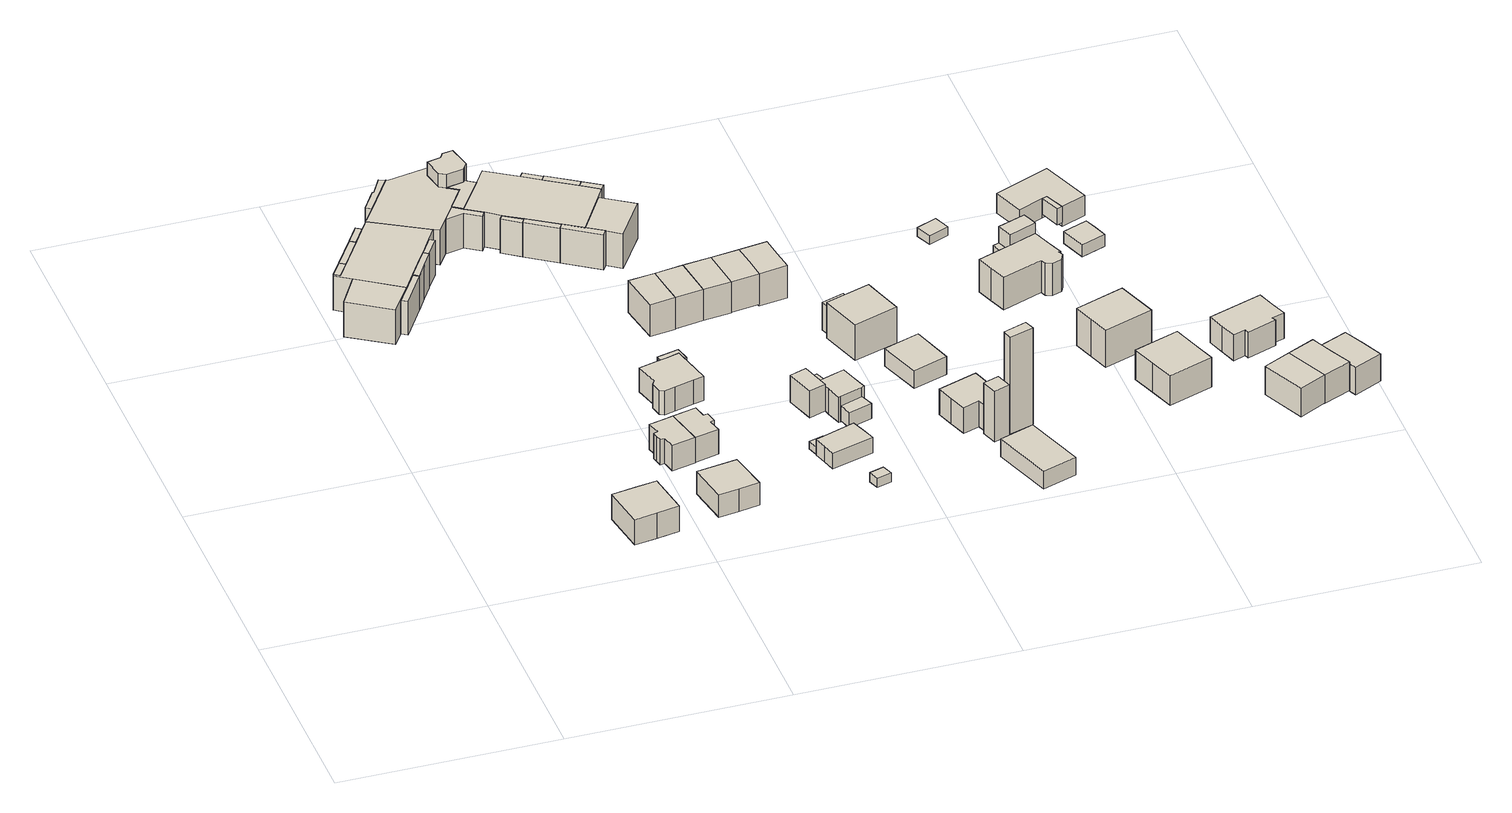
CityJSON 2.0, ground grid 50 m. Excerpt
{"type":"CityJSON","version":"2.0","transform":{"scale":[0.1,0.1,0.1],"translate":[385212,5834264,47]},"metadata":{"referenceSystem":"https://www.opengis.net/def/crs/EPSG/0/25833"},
"CityObjects":{
"building1":{"type":"Building","attributes":{"Gemeindeschluessel":"11000012","BezugspunktDach":"2200","function":"31001_1010","measuredHeight":8.68,"storeysAboveGround":1},"address":[{"country":"Germany","locality":"Berlin","thoroughfareNumber":"20","thoroughfareName":"Wildkanzelweg"}],"geometry":[{"type":"Solid","lod":"1","boundaries":[[[[0,1,2,3,4,5]],[[6,7,8,9,10,11]],[[6,11,5,4]],[[7,6,4,3]],[[8,7,3,2]],[[9,8,2,1]],[[10,9,1,0]],[[11,10,0,5]]]]}]},
"building2":{"type":"Building","attributes":{"Gemeindeschluessel":"11000012","BezugspunktDach":"2200","function":"31001_1010","measuredHeight":7.59,"storeysAboveGround":1},"address":[{"country":"Germany","locality":"Berlin","thoroughfareNumber":"22A","thoroughfareName":"Wildkanzelweg"}],"geometry":[{"type":"Solid","lod":"1","boundaries":[[[[12,13,14,15,16,17,18,19,20,21,22]],[[23,24,25,26,27,28,29,30,31,32,33]],[[23,33,22,21]],[[24,23,21,20]],[[25,24,20,19]],[[26,25,19,18]],[[27,26,18,17]],[[28,27,17,16]],[[29,28,16,15]],[[30,29,15,14]],[[31,30,14,13]],[[32,31,13,12]],[[33,32,12,22]]]]}]},
"building3":{"type":"Building","attributes":{"Gemeindeschluessel":"11000012","BezugspunktDach":"2200","function":"31001_1010","measuredHeight":7.89,"storeysAboveGround":1},"address":[{"country":"Germany","locality":"Berlin","thoroughfareNumber":"20A","thoroughfareName":"Wildkanzelweg"}],"geometry":[{"type":"Solid","lod":"1","boundaries":[[[[34,35,36,37,38,39]],[[40,41,42,43,44,45]],[[40,45,39,38]],[[41,40,38,37]],[[42,41,37,36]],[[43,42,36,35]],[[44,43,35,34]],[[45,44,34,39]]]]}]},
"building4":{"type":"Building","attributes":{"Gemeindeschluessel":"11000012","BezugspunktDach":"2200","function":"51009_1610","measuredHeight":4.99,"storeysAboveGround":0},"address":[{"country":"Germany","locality":"Berlin"}],"geometry":[{"type":"Solid","lod":"1","boundaries":[[[[46,47,48,49,50]],[[51,52,53,54,55]],[[51,55,50,49]],[[52,51,49,48]],[[53,52,48,47]],[[54,53,47,46]],[[55,54,46,50]]]]}]},
"building5":{"type":"Building","attributes":{"Gemeindeschluessel":"11000012","BezugspunktDach":"2200","function":"31001_1010","measuredHeight":7.49,"storeysAboveGround":1},"address":[{"country":"Germany","locality":"Berlin","thoroughfareNumber":"22B","thoroughfareName":"Wildkanzelweg"}],"geometry":[{"type":"Solid","lod":"1","boundaries":[[[[17,16,56,57,58,59,60,61,62,18]],[[63,64,65,66,67,68,69,70,71,72]],[[63,72,18,62]],[[64,63,62,61]],[[65,64,61,60]],[[66,65,60,59]],[[67,66,59,58]],[[68,67,58,57]],[[69,68,57,56]],[[70,69,56,16]],[[71,70,16,17]],[[72,71,17,18]]]]}]},
"building6":{"type":"Building","attributes":{"Gemeindeschluessel":"11000012","function":"31001_3050"},"address":[{"country":"Germany","locality":"Berlin","thoroughfareNumber":"28 (3)","thoroughfareName":"Wildkanzelweg"}],"children":["building6-1","building6-2","building6-3","building6-4","building6-5","building6-6","building6-7","building6-8","building6-9","building6-10","building6-11","building6-12","building6-13","building6-14","building6-15","building6-16","building6-17","building6-18","building6-19","building6-20","building6-21"]},
"building6-1":{"type":"BuildingPart","attributes":{"BezugspunktDach":"2200","measuredHeight":8.82,"storeysAboveGround":3},"parents":["building6"],"geometry":[{"type":"MultiSurface","lod":"1","boundaries":[[[73,74,75,76,77,78,79,80,81,82,83,84,85,86,87,88]],[[89,90,91,92,93,94,95,96,97,98,99,100,101,102,103,104]],[[91,90,86,85]],[[105,106,85,84]],[[92,91,107,108,109]],[[93,92,84,83]],[[95,94,110,111]],[[96,95,81,80]],[[112,113,114,75,74]],[[102,101,115,116,117]],[[103,102,74,73]],[[104,88,87,89]],[[109,108,107,106,105]],[[94,93,83,82]],[[111,110,118,82,81]],[[96,80,79,97]],[[98,97,79,78]],[[99,98,78,77]],[[100,99,77,76]],[[100,76,75,101]],[[117,116,115,114,113,112]],[[104,103,73,88]]]}]},
"building6-2":{"type":"BuildingPart","attributes":{"BezugspunktDach":"2200","measuredHeight":8.81,"storeysAboveGround":3},"parents":["building6"],"geometry":[{"type":"MultiSurface","lod":"1","boundaries":[[[119,120,121,122,123]],[[124,125,126,127,128]],[[124,128,123,122]],[[129,130,124,122,121]],[[126,125,131,132,133,134,121,120]],[[127,126,120,119]],[[128,127,119,123]],[[125,124,130,129]],[[134,133,132,131]]]}]},
"building6-3":{"type":"BuildingPart","attributes":{"BezugspunktDach":"2200","measuredHeight":8.76,"storeysAboveGround":3},"parents":["building6"],"geometry":[{"type":"MultiSurface","lod":"1","boundaries":[[[130,129,135,136,137,138,139,140,141,142,143,144,145,146,147]],[[148,149,150,151,152,153,154,155,156,157,158,159,125,124,160]],[[148,160,147,146]],[[146,161,146,145]],[[149,148,162,163,164]],[[150,149,163,165,166]],[[152,151,167,168]],[[153,152,142,141]],[[155,154,140,139]],[[156,155,169,170]],[[157,156,138,137]],[[158,157,171,158,136]],[[125,159,172,173,131,134,174,135,129]],[[160,124,130,147]],[[164,163,162,161,146,145]],[[166,165,163,145,144]],[[151,150,144,143]],[[168,167,143,142]],[[154,153,141,140]],[[170,169,139,138,175]],[[136,158,171,176]],[[137,176,171,157]],[[159,158,177,136,135,178]],[[174,134,131,173,172]],[[179,124,125,129,130]]]}]},
"building6-4":{"type":"BuildingPart","attributes":{"BezugspunktDach":"2200","measuredHeight":8.8,"storeysAboveGround":3},"parents":["building6"],"geometry":[{"type":"MultiSurface","lod":"1","boundaries":[[[180,181,182,183,184,185]],[[186,187,188,189,190,191]],[[186,191,185,184]],[[187,186,184,183]],[[188,187,183,182]],[[189,188,182,181]],[[191,190,180,185]],[[192,190,189,181,180]]]}]},
"building6-5":{"type":"BuildingPart","attributes":{"BezugspunktDach":"2200","measuredHeight":8.97,"storeysAboveGround":3},"parents":["building6"],"geometry":[{"type":"MultiSurface","lod":"1","boundaries":[[[193,194,195,196,197,198,199]],[[200,201,202,203,89,104,204]],[[205,206,199,198]],[[207,205,200,198,197]],[[89,203,195,194]],[[104,88,87,194,193]],[[206,88,193,199]],[[200,204,206,205]],[[208,201,200,205,207]],[[202,201,209,197,196]],[[203,202,196,195]],[[87,88,104,89]],[[210,204,211,104,88,206]]]}]},
"building6-6":{"type":"BuildingPart","attributes":{"BezugspunktDach":"2200","measuredHeight":8.84,"storeysAboveGround":3},"parents":["building6"],"geometry":[{"type":"MultiSurface","lod":"1","boundaries":[[[212,213,214,80,79]],[[96,215,216,217,97]],[[79,218,79,80]],[[215,96,80,214]],[[216,215,214,213]],[[217,216,213,212]],[[97,217,212,217,97,79]],[[96,97,218,79,80]]]}]},
"building6-7":{"type":"BuildingPart","attributes":{"BezugspunktDach":"2200","measuredHeight":8.85,"storeysAboveGround":3},"parents":["building6"],"geometry":[{"type":"MultiSurface","lod":"1","boundaries":[[[219,220,73,206,221]],[[204,103,222,223,224]],[[204,224,221,206]],[[88,104,88,73]],[[222,103,73,220]],[[223,222,220,219]],[[224,223,219,221]],[[225,103,226,104,88,73]],[[204,206,88,104]]]}]},
"building6-8":{"type":"BuildingPart","attributes":{"BezugspunktDach":"2200","measuredHeight":9.27,"storeysAboveGround":3},"parents":["building6"],"geometry":[{"type":"MultiSurface","lod":"1","boundaries":[[[135,227,228,229,138,137,176,136]],[[171,157,156,230,231,232,159,158]],[[136,158,136,176]],[[156,157,137,138]],[[230,156,170,233,229]],[[231,230,229,228]],[[232,231,228,227]],[[159,232,227,135],[234,173,174,235]],[[135,159,135,136]],[[171,158,136,176]],[[157,236,171,176,137]],[[138,229,233,170]],[[174,173,234,235]],[[158,159,135,136]]]}]},
"building6-9":{"type":"BuildingPart","attributes":{"BezugspunktDach":"2200","measuredHeight":8.79,"storeysAboveGround":3},"parents":["building6"],"geometry":[{"type":"MultiSurface","lod":"1","boundaries":[[[144,143,237,238]],[[239,151,150,240]],[[239,240,238,237]],[[151,239,241,167,143]],[[143,151,143,144]],[[242,238,144,238]],[[240,150,165,243]],[[237,143,167,241]],[[244,150,151,143,144]],[[243,165,144,238,242]]]}]},
"building6-10":{"type":"BuildingPart","attributes":{"BezugspunktDach":"2200","measuredHeight":8.82,"storeysAboveGround":3},"parents":["building6"],"geometry":[{"type":"MultiSurface","lod":"1","boundaries":[[[82,245,246,84,83]],[[92,247,248,94,93]],[[92,93,83,84]],[[249,105,109,250,247,92,84,246]],[[248,247,246,245]],[[94,248,245,251,110,82]],[[82,94,252,94,82,83]],[[250,109,105,249]],[[82,110,251,245]],[[252,94,82,83,93]]]}]},
"building6-11":{"type":"BuildingPart","attributes":{"BezugspunktDach":"2200","measuredHeight":8.82,"storeysAboveGround":3},"parents":["building6"],"geometry":[{"type":"MultiSurface","lod":"1","boundaries":[[[253,78,77,76,75,254]],[[101,100,99,98,255,256]],[[101,256,257,115,113,258,254,75]],[[256,255,253,254]],[[258,113,115,257]],[[101,75,76,100]],[[99,100,76,77]],[[98,99,77,78]],[[255,98,78,253]]]}]},
"building6-12":{"type":"BuildingPart","attributes":{"BezugspunktDach":"2200","measuredHeight":8.84,"storeysAboveGround":3},"parents":["building6"],"geometry":[{"type":"MultiSurface","lod":"1","boundaries":[[[259,260,205,207,261,262,263,264,265,266,267,268,269]],[[190,189,270,271,272,273,274,275,201,200,276,154,153]],[[190,153,269,268]],[[181,180,190,268,267]],[[270,189,267,266]],[[271,270,266,265]],[[272,271,265,264]],[[272,264,272,273]],[[275,274,275,261]],[[201,275,261,275,201,277]],[[276,204,206,260]],[[154,276,260,259]],[[278,141,140,259,269]],[[189,190,180,181]],[[273,272,264,263]],[[274,273,263,262]],[[279,262,261,275,274]],[[277,201,275,261,207]],[[200,201,207,205]],[[200,205,206,204]],[[153,154,140,141,278]]]}]},
"building6-13":{"type":"BuildingPart","attributes":{"BezugspunktDach":"2200","measuredHeight":8.51,"storeysAboveGround":3},"parents":["building6"],"geometry":[{"type":"MultiSurface","lod":"1","boundaries":[[[280,235,174,133]],[[173,234,281,132]],[[281,234,235,280]],[[132,281,280,133]],[[132,133,134,131]],[[131,134,174,173]],[[234,173,174,235,282]]]}]},
"building6-14":{"type":"BuildingPart","attributes":{"BezugspunktDach":"2200","measuredHeight":8.69,"storeysAboveGround":3},"parents":["building6"],"geometry":[{"type":"MultiSurface","lod":"1","boundaries":[[[283,284,285,286]],[[287,168,167,241]],[[287,241,286,285]],[[168,287,285,284]],[[143,142,288,284,283]],[[237,143,283,286]],[[167,168,288,142,143]],[[241,167,143,237]]]}]},
"building6-15":{"type":"BuildingPart","attributes":{"BezugspunktDach":"2200","measuredHeight":8.6,"storeysAboveGround":3},"parents":["building6"],"geometry":[{"type":"MultiSurface","lod":"1","boundaries":[[[145,144,238,146]],[[243,165,163,162]],[[243,162,146,238]],[[165,243,289,238,144,290]],[[163,165,144,145]],[[162,163,291,145,146]]]}]},
"building6-16":{"type":"BuildingPart","attributes":{"BezugspunktDach":"2200","measuredHeight":8.87,"storeysAboveGround":3},"parents":["building6"],"geometry":[{"type":"MultiSurface","lod":"1","boundaries":[[[292,293,294,295]],[[98,217,296,255]],[[98,78,253,297,295,294]],[[212,79,78,294,293]],[[296,217,293,292]],[[255,296,292,295]],[[255,297,253,78,98]],[[98,78,79,97]],[[217,97,79,212]]]}]},
"building6-17":{"type":"BuildingPart","attributes":{"BezugspunktDach":"2200","measuredHeight":8.74,"storeysAboveGround":3},"parents":["building6"],"geometry":[{"type":"MultiSurface","lod":"1","boundaries":[[[81,298,245,82]],[[251,299,111,110]],[[251,245,82,110,82,245]],[[299,251,245,298]],[[111,299,298,81]],[[81,111,81,82]],[[110,111,81,82]]]}]},
"building6-18":{"type":"BuildingPart","attributes":{"BezugspunktDach":"2200","measuredHeight":8.6,"storeysAboveGround":3},"parents":["building6"],"geometry":[{"type":"Solid","lod":"1","boundaries":[[[[105,249,300,106]],[[301,250,109,108]],[[301,108,106,300]],[[250,301,300,249]],[[109,250,249,105]],[[108,109,105,106]]]]}]},
"building6-19":{"type":"BuildingPart","attributes":{"BezugspunktDach":"2200","measuredHeight":8.63,"storeysAboveGround":3},"parents":["building6"],"geometry":[{"type":"Solid","lod":"1","boundaries":[[[[258,113,112,302]],[[116,115,257,303]],[[116,303,302,112]],[[303,257,258,302]],[[115,116,112,113]],[[257,115,113,258]]]]}]},
"building6-20":{"type":"BuildingPart","attributes":{"BezugspunktDach":"2200","measuredHeight":8.73,"storeysAboveGround":3},"parents":["building6"],"geometry":[{"type":"MultiSurface","lod":"1","boundaries":[[[304,305,306,307]],[[169,308,233,170]],[[139,138,307,306]],[[308,169,306,305]],[[233,308,305,304]],[[138,229,304,307]],[[169,170,138,139]],[[170,233,229,138]]]}]},
"building6-21":{"type":"BuildingPart","attributes":{"BezugspunktDach":"2200","measuredHeight":12.2,"storeysAboveGround":3},"parents":["building6"],"geometry":[{"type":"MultiSurface","lod":"1","boundaries":[[[309,310,311,312,313,314,315,316,317]],[[273,272,318,319,203,202,201,275,274]],[[273,263,262,317,316]],[[264,263,316,315]],[[318,272,315,314]],[[319,318,314,313]],[[203,319,313,312]],[[196,195,320,312,311]],[[321,197,196,202,311,310]],[[275,261,207,201,310,309]],[[322,262,261,309,317]],[[274,262,263,273]],[[272,273,263,264]],[[202,203,320,195,196]],[[201,202,196,197,321]],[[201,207,261,275]],[[274,275,261,262,322]]]}]},
"building7":{"type":"Building","attributes":{"Gemeindeschluessel":"11000012","BezugspunktDach":"2200","function":"31001_1010","measuredHeight":8.22,"storeysAboveGround":1},"address":[{"country":"Germany","locality":"Berlin","thoroughfareNumber":"24A","thoroughfareName":"Wildkanzelweg"}],"geometry":[{"type":"Solid","lod":"1","boundaries":[[[[323,324,325,326,327,328,329,330,331,332,333]],[[334,335,336,337,338,339,340,341,342,343,344]],[[334,344,333,332]],[[335,334,332,331]],[[336,335,331,330]],[[337,336,330,329]],[[338,337,329,328]],[[339,338,328,327]],[[340,339,327,326]],[[341,340,326,325]],[[342,341,325,324]],[[343,342,324,323]],[[344,343,323,333]]]]}]},
"building8":{"type":"Building","attributes":{"Gemeindeschluessel":"11000012","BezugspunktDach":"2200","function":"51009_1610","measuredHeight":4.17,"storeysAboveGround":0},"address":[{"country":"Germany","locality":"Berlin"}],"geometry":[{"type":"Solid","lod":"1","boundaries":[[[[345,346,347,348,349]],[[350,351,336,335,352]],[[350,352,349,348]],[[351,350,348,347]],[[336,351,347,346]],[[335,336,346,345]],[[352,335,345,349]]]]}]},
"building9":{"type":"Building","attributes":{"Gemeindeschluessel":"11000012","BezugspunktDach":"2200","function":"31001_1010","measuredHeight":9.35,"storeysAboveGround":2},"address":[{"country":"Germany","locality":"Berlin","thoroughfareNumber":"15D","thoroughfareName":"Geierpfad"}],"geometry":[{"type":"Solid","lod":"1","boundaries":[[[[353,354,355,356,357]],[[358,359,360,361,362]],[[358,362,357,356]],[[359,358,356,355]],[[360,359,355,354]],[[361,360,354,353]],[[362,361,353,357]]]]}]},
"building10":{"type":"Building","attributes":{"Gemeindeschluessel":"11000012","BezugspunktDach":"2200","function":"31001_2463","measuredHeight":1.92,"storeysAboveGround":1},"address":[{"country":"Germany","locality":"Berlin","thoroughfareNumber":"9 (1)","thoroughfareName":"Geierpfad"}],"geometry":[{"type":"Solid","lod":"1","boundaries":[[[[363,364,365,366]],[[367,368,369,370]],[[367,370,366,365]],[[368,367,365,364]],[[369,368,364,363]],[[370,369,363,366]]]]}]},
"building11":{"type":"Building","attributes":{"Gemeindeschluessel":"11000012","BezugspunktDach":"2200","function":"31001_1010","measuredHeight":4.87,"storeysAboveGround":1},"address":[{"country":"Germany","locality":"Berlin","thoroughfareNumber":"9","thoroughfareName":"Geierpfad"}],"geometry":[{"type":"Solid","lod":"1","boundaries":[[[[371,372,373,374,375,376]],[[377,378,379,380,381,382]],[[377,382,376,375]],[[378,377,375,374]],[[379,378,374,373]],[[380,379,373,372]],[[381,380,372,371]],[[382,381,371,376]]]]}]},
"building12":{"type":"Building","attributes":{"Gemeindeschluessel":"11000012","BezugspunktDach":"2200","function":"31001_2723","measuredHeight":2.37,"storeysAboveGround":1},"address":[{"country":"Germany","locality":"Berlin","thoroughfareNumber":"9 (2)","thoroughfareName":"Geierpfad"}],"geometry":[{"type":"Solid","lod":"1","boundaries":[[[[383,384,385,386]],[[387,388,389,390]],[[387,390,386,385]],[[388,387,385,384]],[[389,388,384,383]],[[390,389,383,386]]]]}]},
"building13":{"type":"Building","attributes":{"Gemeindeschluessel":"11000012","BezugspunktDach":"2200","function":"31001_1010","measuredHeight":9.14,"storeysAboveGround":2},"address":[{"country":"Germany","locality":"Berlin","thoroughfareNumber":"15C","thoroughfareName":"Geierpfad"}],"geometry":[{"type":"Solid","lod":"1","boundaries":[[[[354,391,392,393,356]],[[394,395,396,397,398]],[[394,398,356,393]],[[395,394,393,392]],[[396,395,392,391]],[[397,396,391,354]],[[398,397,354,356]]]]}]},
"building14":{"type":"Building","attributes":{"Gemeindeschluessel":"11000012","function":"31001_1010"},"address":[{"country":"Germany","locality":"Berlin","thoroughfareNumber":"11A","thoroughfareName":"Geierpfad"}],"children":["building14-1","building14-2","building14-3"]},
"building14-1":{"type":"BuildingPart","attributes":{"BezugspunktDach":"2200","measuredHeight":8.76,"storeysAboveGround":1},"parents":["building14"],"geometry":[{"type":"MultiSurface","lod":"1","boundaries":[[[399,400,401,402,403,404,405,406,407,408]],[[409,410,411,412,413,414,415,416,417,418]],[[409,419,420,408,407]],[[410,409,407,406]],[[411,410,406,405]],[[412,411,405,404]],[[413,412,404,403]],[[414,413,403,402]],[[415,414,402,401]],[[416,415,401,400]],[[417,416,400,399]],[[418,420,419,409]],[[418,417,399,408]]]}]},
"building14-2":{"type":"BuildingPart","attributes":{"BezugspunktDach":"2200","measuredHeight":4.23,"storeysAboveGround":1},"parents":["building14"],"geometry":[{"type":"Solid","lod":"1","boundaries":[[[[420,419,421,422]],[[423,409,418,424]],[[423,424,422,421]],[[409,423,421,419]],[[418,409,419,420]],[[422,424,418,420]]]]}]},
"building14-3":{"type":"BuildingPart","attributes":{"BezugspunktDach":"2200","measuredHeight":9.32,"storeysAboveGround":1},"parents":["building14"],"geometry":[{"type":"MultiSurface","lod":"1","boundaries":[[[425,426,427,428]],[[424,417,429,430]],[[424,430,428,427]],[[431,399,408,418,424,427,426],[418,420,422,424]],[[429,417,426,425]],[[430,429,425,428]],[[417,418,408,399,431]],[[420,418,424,422]]]}]},
"building15":{"type":"Building","attributes":{"Gemeindeschluessel":"11000012","BezugspunktDach":"2200","function":"31001_1010","measuredHeight":9.12,"storeysAboveGround":2},"address":[{"country":"Germany","locality":"Berlin","thoroughfareNumber":"15B","thoroughfareName":"Geierpfad"}],"geometry":[{"type":"Solid","lod":"1","boundaries":[[[[391,432,433,393]],[[434,435,396,394]],[[434,394,393,433]],[[435,434,433,432]],[[396,435,432,391]],[[394,396,391,393]]]]}]},
"building16":{"type":"Building","attributes":{"Gemeindeschluessel":"11000012","BezugspunktDach":"2200","function":"51009_1610","measuredHeight":4.5,"storeysAboveGround":0},"address":[{"country":"Germany","locality":"Berlin"}],"geometry":[{"type":"Solid","lod":"1","boundaries":[[[[436,437,438,439,440]],[[441,442,443,444,445]],[[441,445,440,439]],[[442,441,439,438]],[[443,442,438,437]],[[444,443,437,436]],[[445,444,436,440]]]]}]},
"building17":{"type":"Building","attributes":{"Gemeindeschluessel":"11000012","BezugspunktDach":"2200","function":"31001_1010","measuredHeight":9.05,"storeysAboveGround":2},"address":[{"country":"Germany","locality":"Berlin","thoroughfareNumber":"15A","thoroughfareName":"Geierpfad"}],"geometry":[{"type":"Solid","lod":"1","boundaries":[[[[432,446,447,448,433]],[[449,450,451,452,453]],[[449,453,433,448]],[[450,449,448,447]],[[451,450,447,446]],[[452,451,446,432]],[[453,452,432,433]]]]}]},
"building18":{"type":"Building","attributes":{"Gemeindeschluessel":"11000012","BezugspunktDach":"2200","function":"31001_1010","measuredHeight":9.4,"storeysAboveGround":2},"address":[{"country":"Germany","locality":"Berlin","thoroughfareNumber":"15","thoroughfareName":"Geierpfad"}],"geometry":[{"type":"Solid","lod":"1","boundaries":[[[[446,454,455,456,448]],[[457,458,459,460,461]],[[457,461,448,456]],[[458,457,456,455]],[[459,458,455,454]],[[460,459,454,446]],[[461,460,446,448]]]]}]},
"building19":{"type":"Building","attributes":{"Gemeindeschluessel":"11000012","function":"31001_1010"},"address":[{"country":"Germany","locality":"Berlin","thoroughfareNumber":"13","thoroughfareName":"Geierpfad"}],"children":["building19-1","building19-2"]},
"building19-1":{"type":"BuildingPart","attributes":{"BezugspunktDach":"2200","measuredHeight":11.03,"storeysAboveGround":1},"parents":["building19"],"geometry":[{"type":"Solid","lod":"1","boundaries":[[[[462,463,464,465,466]],[[467,468,469,470,471]],[[467,471,466,465],[472,473,474,475]],[[468,467,465,464]],[[469,468,464,463]],[[470,469,463,462]],[[471,470,462,466]],[[474,473,472,475]]]]}]},
"building19-2":{"type":"BuildingPart","attributes":{"BezugspunktDach":"2200","measuredHeight":7,"storeysAboveGround":1},"parents":["building19"],"geometry":[{"type":"Solid","lod":"1","boundaries":[[[[475,474,476,477]],[[478,473,472,479]],[[478,479,477,476]],[[473,478,476,474]],[[479,472,475,477]],[[472,473,474,475]]]]}]},
"building20":{"type":"Building","attributes":{"Gemeindeschluessel":"11000012","BezugspunktDach":"2200","function":"31001_1010","measuredHeight":9.33,"storeysAboveGround":2},"address":[{"country":"Germany","locality":"Berlin","thoroughfareNumber":"9A","thoroughfareName":"Geierpfad"}],"geometry":[{"type":"Solid","lod":"1","boundaries":[[[[480,481,482,483,484,485,486,487,488,489]],[[490,491,492,493,494,495,496,497,498,499]],[[490,499,489,488]],[[491,490,488,487]],[[492,491,487,486]],[[493,492,486,485]],[[494,493,485,484]],[[495,494,484,483]],[[496,495,483,482]],[[497,496,482,481]],[[498,497,481,480]],[[499,498,480,489]]]]}]},
"building21":{"type":"Building","attributes":{"Gemeindeschluessel":"11000012","BezugspunktDach":"2200","function":"51009_1611","measuredHeight":12.93,"storeysAboveGround":0},"address":[{"country":"Germany","locality":"Berlin"}],"geometry":[{"type":"Solid","lod":"1","boundaries":[[[[500,501,502,503]],[[504,505,506,507]],[[504,507,503,502]],[[505,504,502,501]],[[506,505,501,500]],[[507,506,500,503]]]]}]},
"building22":{"type":"Building","attributes":{"Gemeindeschluessel":"11000012","BezugspunktDach":"2200","function":"31001_1010","measuredHeight":5.5,"storeysAboveGround":1},"address":[{"country":"Germany","locality":"Berlin","thoroughfareNumber":"11","thoroughfareName":"Geierpfad"}],"geometry":[{"type":"Solid","lod":"1","boundaries":[[[[508,509,510,511]],[[512,513,514,515]],[[512,515,511,510]],[[513,512,510,509]],[[514,513,509,508]],[[515,514,508,511]]]]}]},
"building23":{"type":"Building","attributes":{"Gemeindeschluessel":"11000012","BezugspunktDach":"2200","function":"31001_1010","measuredHeight":4.49,"storeysAboveGround":1},"address":[{"country":"Germany","locality":"Berlin","thoroughfareNumber":"7","thoroughfareName":"Geierpfad"}],"geometry":[{"type":"Solid","lod":"1","boundaries":[[[[516,517,518,519]],[[520,521,522,523]],[[520,523,519,518]],[[521,520,518,517]],[[522,521,517,516]],[[523,522,516,519]]]]}]},
"building24":{"type":"Building","attributes":{"Gemeindeschluessel":"11000012","BezugspunktDach":"2200","function":"31001_2463","measuredHeight":24.51,"storeysAboveGround":1},"address":[{"country":"Germany","locality":"Berlin","thoroughfareNumber":"9A (1)","thoroughfareName":"Geierpfad"}],"geometry":[{"type":"Solid","lod":"1","boundaries":[[[[524,525,526,527]],[[528,529,530,531]],[[528,531,527,526]],[[529,528,526,525]],[[530,529,525,524]],[[531,530,524,527]]]]}]},
"building25":{"type":"Building","attributes":{"Gemeindeschluessel":"11000012","BezugspunktDach":"2200","function":"31001_2463","measuredHeight":2.18,"storeysAboveGround":1},"address":[{"country":"Germany","locality":"Berlin","thoroughfareNumber":"18 (1)","thoroughfareName":"Geierpfad"}],"geometry":[{"type":"Solid","lod":"1","boundaries":[[[[532,533,534,535]],[[536,537,538,539]],[[536,539,535,534]],[[537,536,534,533]],[[538,537,533,532]],[[539,538,532,535]]]]}]},
"building26":{"type":"Building","attributes":{"Gemeindeschluessel":"11000012","BezugspunktDach":"2200","function":"51009_1610","measuredHeight":4.57,"storeysAboveGround":0},"address":[{"country":"Germany","locality":"Berlin"}],"geometry":[{"type":"Solid","lod":"1","boundaries":[[[[540,541,542,543]],[[544,545,546,547]],[[544,547,543,542]],[[545,544,542,541]],[[546,545,541,540]],[[547,546,540,543]]]]}]},
"building27":{"type":"Building","attributes":{"Gemeindeschluessel":"11000012","function":"31001_1010"},"address":[{"country":"Germany","locality":"Berlin","thoroughfareNumber":"16","thoroughfareName":"Geierpfad"}],"children":["building27-1","building27-2"]},
"building27-1":{"type":"BuildingPart","attributes":{"BezugspunktDach":"2200","measuredHeight":11.04,"storeysAboveGround":1},"parents":["building27"],"geometry":[{"type":"Solid","lod":"1","boundaries":[[[[548,549,550,551,552,553,554,555,556,557,558,559,560,561]],[[562,563,564,565,566,567,568,569,570,571,572,573,574,575]],[[562,575,561,560]],[[563,562,560,559]],[[565,564,558,557]],[[566,565,557,556]],[[567,566,556,555]],[[568,567,555,554]],[[569,568,554,553]],[[570,569,553,552]],[[571,570,552,551]],[[572,571,551,550]],[[573,572,550,549]],[[574,573,549,548]],[[575,574,548,561]],[[564,563,559,558]]]]}]},
"building27-2":{"type":"BuildingPart","attributes":{"BezugspunktDach":"2200","measuredHeight":11.19,"storeysAboveGround":1},"parents":["building27"],"geometry":[{"type":"Solid","lod":"1","boundaries":[[[[576,577,578,579,580]],[[581,582,564,563,583]],[[581,583,580,579]],[[582,581,579,578]],[[564,582,578,577]],[[563,559,558,564,577,576]],[[583,563,576,580]],[[564,558,559,563]]]]}]},
"building28":{"type":"Building","attributes":{"Gemeindeschluessel":"11000012","BezugspunktDach":"2200","function":"31001_1010","measuredHeight":11.63,"storeysAboveGround":2},"address":[{"country":"Germany","locality":"Berlin","thoroughfareNumber":"14","thoroughfareName":"Geierpfad"}],"geometry":[{"type":"Solid","lod":"1","boundaries":[[[[584,585,586,587,588]],[[589,590,591,592,593]],[[589,593,588,587]],[[590,589,587,586]],[[591,590,586,585]],[[592,591,585,584]],[[593,592,584,588]]]]}]},
"building29":{"type":"Building","attributes":{"Gemeindeschluessel":"11000012","BezugspunktDach":"2200","function":"31001_1010","measuredHeight":8.36,"storeysAboveGround":2},"address":[{"country":"Germany","locality":"Berlin","thoroughfareNumber":"12, 12A","thoroughfareName":"Geierpfad"}],"geometry":[{"type":"Solid","lod":"1","boundaries":[[[[594,595,596,597,598,599,600]],[[601,602,603,604,605,606,607]],[[601,607,600,599]],[[602,601,599,598]],[[603,602,598,597]],[[604,603,597,596]],[[605,604,596,595]],[[606,605,595,594]],[[607,606,594,600]]]]}]},
"building30":{"type":"Building","attributes":{"Gemeindeschluessel":"11000012","BezugspunktDach":"2200","function":"51009_1611","measuredHeight":3.65,"storeysAboveGround":0},"address":[{"country":"Germany","locality":"Berlin"}],"geometry":[{"type":"Solid","lod":"1","boundaries":[[[[608,609,610,611,612]],[[613,614,615,616,617]],[[613,617,612,611]],[[614,613,611,610]],[[615,614,610,609]],[[616,615,609,608]],[[617,616,608,612]]]]}]},
"building31":{"type":"Building","attributes":{"Gemeindeschluessel":"11000012","BezugspunktDach":"2200","function":"51009_1610","measuredHeight":4.04,"storeysAboveGround":0},"address":[{"country":"Germany","locality":"Berlin"}],"geometry":[{"type":"Solid","lod":"1","boundaries":[[[[618,619,620,621]],[[622,623,624,625]],[[622,625,621,620]],[[623,622,620,619]],[[624,623,619,618]],[[625,624,618,621]]]]}]},
"building32":{"type":"Building","attributes":{"Gemeindeschluessel":"11000012","BezugspunktDach":"2200","function":"31001_1010","measuredHeight":5.02,"storeysAboveGround":1},"address":[{"country":"Germany","locality":"Berlin","thoroughfareNumber":"18","thoroughfareName":"Geierpfad"}],"geometry":[{"type":"Solid","lod":"1","boundaries":[[[[626,621,620,619,627,628,629]],[[630,631,632,633,634,635,636]],[[630,636,629,628]],[[631,630,628,627]],[[632,631,627,619]],[[633,632,619,620]],[[634,633,620,621]],[[635,634,621,626]],[[636,635,626,629]]]]}]},
"building33":{"type":"Building","attributes":{"Gemeindeschluessel":"11000012","BezugspunktDach":"2200","function":"31001_1010","measuredHeight":8.93,"storeysAboveGround":2},"address":[{"country":"Germany","locality":"Berlin","thoroughfareNumber":"8A","thoroughfareName":"Geierpfad"}],"geometry":[{"type":"Solid","lod":"1","boundaries":[[[[637,638,639,640,641]],[[642,643,644,645,646]],[[642,646,641,640]],[[643,642,640,639]],[[644,643,639,638]],[[645,644,638,637]],[[646,645,637,641]]]]}]},
"building34":{"type":"Building","attributes":{"Gemeindeschluessel":"11000012","BezugspunktDach":"2200","function":"31001_1010","measuredHeight":8.37,"storeysAboveGround":2},"address":[{"country":"Germany","locality":"Berlin","thoroughfareNumber":"12B, 12C","thoroughfareName":"Geierpfad"}],"geometry":[{"type":"Solid","lod":"1","boundaries":[[[[647,648,649,650,651,652,653,654,655,656]],[[657,658,659,660,661,662,663,664,665,666]],[[657,666,656,655]],[[658,657,655,654]],[[659,658,654,653]],[[660,659,653,652]],[[661,660,652,651]],[[662,661,651,650]],[[663,662,650,649]],[[664,663,649,648]],[[665,664,648,647]],[[666,665,647,656]]]]}]},
"building35":{"type":"Building","attributes":{"Gemeindeschluessel":"11000012","BezugspunktDach":"2200","function":"31001_1010","measuredHeight":9,"storeysAboveGround":2},"address":[{"country":"Germany","locality":"Berlin","thoroughfareNumber":"8B","thoroughfareName":"Geierpfad"}],"geometry":[{"type":"Solid","lod":"1","boundaries":[[[[639,638,667,668,669,670,640]],[[671,672,673,674,675,676,677]],[[671,677,640,670]],[[672,671,670,669]],[[673,672,669,668]],[[674,673,668,667]],[[675,674,667,638]],[[676,675,638,639]],[[677,676,639,640]]]]}]},
"building36":{"type":"Building","attributes":{"Gemeindeschluessel":"11000012","BezugspunktDach":"2200","function":"31001_1010","measuredHeight":8.11,"storeysAboveGround":2},"address":[{"country":"Germany","locality":"Berlin","thoroughfareNumber":"8C","thoroughfareName":"Geierpfad"}],"geometry":[{"type":"Solid","lod":"1","boundaries":[[[[678,679,680,681,682,683]],[[684,685,686,687,688,689]],[[684,689,683,682]],[[685,684,682,681]],[[686,685,681,680]],[[687,686,680,679]],[[688,687,679,678]],[[689,688,678,683]]]]}]}
},
"vertices":[
[343,71,96],[395,79,96],[446,88,96],[430,188,96],[378,180,96],[327,172,96],[378,180,32],[430,188,32],[446,88,32],[395,79,32],[343,71,32],[327,172,32],
[480,337,97],[483,324,97],[493,326,97],[500,296,97],[554,308,97],[544,352,97],[534,396,97],[518,392,97],[479,383,97],[487,353,97],[477,350,97],[487,353,33],[479,383,33],[518,392,33],[534,396,33],[544,352,33],[554,308,33],[500,296,33],[493,326,33],[483,324,33],[480,337,33],[477,350,33],
[539,108,90],[586,115,90],[633,123,90],[614,216,90],[568,209,90],[522,202,90],[568,209,33],[614,216,33],[633,123,33],[586,115,33],[539,108,33],[522,202,33],
[518,392,85],[534,396,85],[588,409,85],[585,422,85],[515,405,85],[585,422,35],[588,409,35],[534,396,35],[518,392,35],[515,405,35],
[609,321,97],[601,352,97],[611,354,97],[608,368,97],[605,381,97],[595,379,97],[588,409,97],[588,409,34],[595,379,34],[605,381,34],[608,368,34],[611,354,34],[601,352,34],[609,321,34],[554,308,34],[544,352,34],[534,396,34],
[386,1188,113],[417,1166,113],[457,1140,113],[457,1141,113],[525,1097,113],[524,1096,113],[566,1068,113],[627,1164,113],[643,1189,113],[603,1216,113],[536,1259,113],[536,1260,113],[497,1286,113],[429,1329,113],[404,1292,113],[349,1212,113],[404,1292,25],[429,1329,25],[497,1286,25],[536,1260,25],[536,1259,25],[603,1216,25],[643,1189,25],[627,1164,25],[566,1068,25],[524,1096,25],[525,1097,25],[457,1141,25],[457,1140,25],[417,1166,25],[386,1188,25],[349,1212,25],[536,1260,112],[497,1286,112],[497,1286,76],[497,1286,26],[536,1260,26],[603,1216,26],[643,1189,26],[417,1166,112],[457,1140,112],[457,1140,91],[457,1140,26],[417,1166,26],[417,1166,67],[603,1216,91],
[103,915,113],[124,946,113],[149,983,113],[53,1048,113],[9,975,113],[53,1048,25],[149,983,25],[124,946,25],[103,915,25],[9,975,25],[149,983,112],[53,1048,112],[149,983,26],[124,946,26],[124,946,111],[149,983,111],
[176,1024,112],[176,1025,112],[220,1092,112],[221,1092,112],[247,1132,112],[267,1163,112],[143,1234,112],[127,1210,112],[101,1170,112],[57,1104,112],[33,1068,112],[20,1076,112],[18,1072,112],[20,1076,25],[33,1068,25],[57,1104,25],[101,1170,25],[127,1210,25],[143,1234,25],[267,1163,25],[247,1132,25],[221,1092,25],[220,1092,25],[176,1025,25],[176,1024,25],[18,1072,25],[20,1076,90],[20,1076,26],[33,1068,26],[33,1068,77],[57,1104,26],[57,1104,28],[101,1170,26],[127,1210,26],[247,1132,26],[221,1092,26],[198,1059,25],[176,1024,58],[176,1024,26],[176,1024,111],[221,1092,51],[198,1059,112],[176,1025,57],[176,1024,55],[53,1048,96],
[170,1273,112],[229,1361,112],[215,1368,112],[191,1327,112],[189,1329,112],[157,1281,112],[189,1329,25],[191,1327,25],[215,1368,25],[229,1361,25],[170,1273,25],[157,1281,25],[170,1273,77],
[349,1212,114],[404,1292,114],[382,1307,114],[379,1302,114],[340,1294,114],[363,1279,114],[328,1227,114],[363,1279,25],[340,1294,25],[379,1302,25],[382,1307,25],[328,1227,25],[363,1279,113],[328,1227,113],[340,1294,113],[340,1294,49],[340,1294,93],[328,1227,44],[340,1219,25],
[603,1045,113],[635,1024,113],[697,1117,113],[697,1117,25],[635,1024,25],[603,1045,25],[566,1068,80],
[344,1197,113],[378,1175,113],[302,1189,113],[378,1175,25],[344,1197,25],[302,1189,25],[386,1188,83],[380,1192,25],
[188,1016,112],[210,1050,112],[232,1084,112],[232,1084,25],[210,1050,25],[188,1016,25],[232,1084,26],[188,1016,26],[188,1016,111],[213,1081,25],
[89,1179,112],[44,1112,112],[89,1179,25],[44,1112,25],[89,1179,26],[44,1112,82],[44,1112,26],[57,1104,89],
[611,1228,113],[544,1272,113],[544,1272,25],[611,1228,25],[544,1272,112],[544,1272,26],[611,1228,26],[586,1227,25],
[517,1084,113],[450,1128,113],[517,1084,25],[450,1128,25],[450,1128,26],[450,1128,112],
[267,1163,113],[279,1156,113],[324,1304,113],[315,1349,113],[347,1356,113],[354,1368,113],[339,1378,113],[232,1359,113],[229,1361,113],[170,1273,113],[143,1234,113],[232,1359,25],[339,1378,25],[354,1368,25],[347,1356,25],[315,1349,25],[324,1304,25],[279,1156,25],[340,1294,68],[143,1234,46],[315,1349,88],
[137,937,111],[137,937,26],[188,1016,77],
[101,1170,113],[127,1210,113],[115,1218,113],[89,1179,113],[115,1218,26],[127,1210,101],
[44,1112,76],[57,1104,83],[33,1068,90],
[595,1032,114],[603,1045,114],[524,1096,114],[517,1084,114],[595,1032,25],[517,1084,91],
[651,1202,113],[651,1202,26],
[505,1298,112],[505,1298,26],
[410,1155,112],[410,1155,26],
[232,1084,113],[258,1124,113],[247,1132,113],[221,1092,113],[258,1124,26],
[324,1304,147],[340,1294,147],[379,1302,147],[382,1307,147],[390,1318,147],[378,1372,147],[354,1368,147],[347,1356,147],[315,1349,147],[378,1372,25],[390,1318,25],[382,1307,108],[340,1294,98],[315,1349,112],
[538,531,94],[532,521,94],[538,496,94],[548,490,94],[573,496,94],[617,508,94],[641,514,94],[618,609,94],[589,601,94],[571,597,94],[524,585,94],[571,597,33],[589,601,33],[618,609,33],[641,514,33],[617,508,33],[573,496,33],[548,490,33],[538,496,33],[532,521,33],[538,531,33],[524,585,33],
[589,601,75],[618,609,75],[637,614,75],[629,647,75],[580,635,75],[629,647,33],[637,614,33],[580,635,33],
[608,766,113],[665,774,113],[658,822,113],[652,870,113],[592,862,113],[652,870,32],[658,822,32],[665,774,32],[608,766,32],[592,862,32],
[794,238,67],[826,249,67],[820,271,67],[787,261,67],[820,271,48],[826,249,48],[794,238,48],[787,261,48],
[803,209,86],[811,180,86],[908,208,86],[897,239,86],[886,269,86],[794,238,86],[886,269,46],[897,239,46],[908,208,46],[811,180,46],[803,209,46],[794,238,46],
[879,92,66],[913,102,66],[904,127,66],[871,117,66],[904,127,43],[913,102,43],[879,92,43],[871,117,43],
[729,783,113],[723,831,113],[716,879,113],[716,879,34],[723,831,34],[729,783,34],[665,774,34],[652,870,34],
[863,385,107],[866,372,107],[877,338,107],[881,339,107],[933,357,107],[939,359,107],[928,393,107],[917,428,107],[885,417,107],[856,407,107],[885,417,43],[917,428,43],[928,393,43],[939,359,43],[933,357,43],[881,339,43],[877,338,43],[866,372,43],[863,385,43],[856,407,43],[885,417,85],[856,407,85],
[870,461,85],[843,452,85],[870,461,43],[843,452,43],
[825,373,111],[863,385,111],[843,452,111],[804,439,111],[825,373,43],[804,439,43],[863,385,44],
[793,791,113],[780,887,113],[780,887,34],[793,791,34],
[890,309,84],[944,326,84],[933,357,84],[907,348,84],[881,339,84],[907,348,46],[933,357,46],[944,326,46],[890,309,46],[881,339,46],
[857,800,113],[851,848,113],[844,895,113],[844,895,35],[851,848,35],[857,800,35],[793,791,35],[780,887,35],
[921,809,113],[915,856,113],[908,904,113],[908,904,31],[915,856,31],[921,809,31],[857,800,31],[844,895,31],
[989,567,111],[1090,600,111],[1075,647,111],[1060,695,111],[958,662,111],[1060,695,20],[1075,647,20],[1090,600,20],[989,567,20],[958,662,20],[968,665,20],[1020,682,20],[1020,682,90],[968,665,90],
[1010,710,90],[958,693,90],[1010,710,20],[958,693,20],
[1100,271,99],[1114,231,99],[1151,244,99],[1159,221,99],[1193,232,99],[1186,255,99],[1202,260,99],[1189,301,99],[1176,341,99],[1087,311,99],[1176,341,34],[1189,301,34],[1202,260,34],[1186,255,34],[1193,232,34],[1159,221,34],[1151,244,34],[1114,231,34],[1100,271,34],[1087,311,34],
[1162,174,169],[1198,186,169],[1186,222,169],[1150,210,169],[1186,222,40],[1198,186,40],[1162,174,40],[1150,210,40],
[1069,421,75],[1148,448,75],[1118,544,75],[1036,516,75],[1118,544,30],[1148,448,30],[1069,421,30],[1036,516,30],
[1211,0,72],[1290,27,72],[1242,165,72],[1163,138,72],[1242,165,27],[1290,27,27],[1211,0,27],[1163,138,27],
[1204,197,281],[1259,214,281],[1251,238,281],[1198,220,281],[1251,238,36],[1259,214,36],[1204,197,36],[1198,220,36],
[1268,920,36],[1314,939,36],[1299,975,36],[1253,956,36],[1299,975,14],[1314,939,14],[1268,920,14],[1253,956,14],
[1378,760,74],[1392,765,74],[1379,801,74],[1365,795,74],[1379,801,28],[1392,765,28],[1378,760,28],[1365,795,28],
[1329,698,89],[1343,660,89],[1436,694,89],[1441,682,89],[1455,676,89],[1478,684,89],[1485,699,89],[1480,710,89],[1484,711,89],[1469,750,89],[1455,789,89],[1392,765,89],[1378,760,89],[1315,737,89],[1378,760,7],[1392,765,7],[1455,789,7],[1469,750,7],[1484,711,7],[1480,710,7],[1485,699,7],[1478,684,7],[1455,676,7],[1441,682,7],[1436,694,7],[1343,660,7],[1329,698,7],[1315,737,7],
[1392,765,115],[1455,789,115],[1449,806,115],[1442,824,115],[1379,801,115],[1442,824,7],[1449,806,7],[1379,801,7],
[1457,429,113],[1473,382,113],[1586,421,113],[1553,515,113],[1441,476,113],[1553,515,19],[1586,421,19],[1473,382,19],[1457,429,19],[1441,476,19],
[1534,255,103],[1553,200,103],[1655,235,103],[1636,290,103],[1617,346,103],[1603,341,103],[1514,310,103],[1603,341,28],[1617,346,28],[1636,290,28],[1655,235,28],[1553,200,28],[1534,255,28],[1514,310,28],
[1551,771,50],[1607,792,50],[1597,821,50],[1586,850,50],[1530,829,50],[1586,850,20],[1597,821,20],[1607,792,20],[1551,771,20],[1530,829,20],
[1541,906,52],[1554,911,52],[1535,956,52],[1524,952,52],[1535,956,12],[1554,911,12],[1541,906,12],[1524,952,12],
[1467,928,52],[1611,934,52],[1567,1051,52],[1440,999,52],[1567,1051,2],[1611,934,2],[1554,911,2],[1535,956,2],[1524,952,2],[1467,928,2],[1440,999,2],
[1797,74,101],[1859,105,101],[1836,154,101],[1813,203,101],[1751,173,101],[1813,203,29],[1836,154,29],[1859,105,29],[1797,74,29],[1751,173,29],
[1716,350,91],[1729,312,91],[1757,322,91],[1761,312,91],[1828,336,91],[1824,345,91],[1853,355,91],[1839,393,91],[1826,431,91],[1703,389,91],[1826,431,26],[1839,393,26],[1853,355,26],[1824,345,26],[1828,336,26],[1761,312,26],[1757,322,26],[1729,312,26],[1716,350,26],[1703,389,26],
[1922,133,101],[1898,182,101],[1884,213,101],[1875,232,101],[1875,232,28],[1884,213,28],[1898,182,28],[1922,133,28],[1859,105,28],[1836,154,28],[1813,203,28],
[1907,164,96],[1930,116,96],[1994,146,96],[1972,194,96],[1949,242,96],[1884,213,96],[1949,242,27],[1972,194,27],[1994,146,27],[1930,116,27],[1907,164,27],[1884,213,27]
]}
